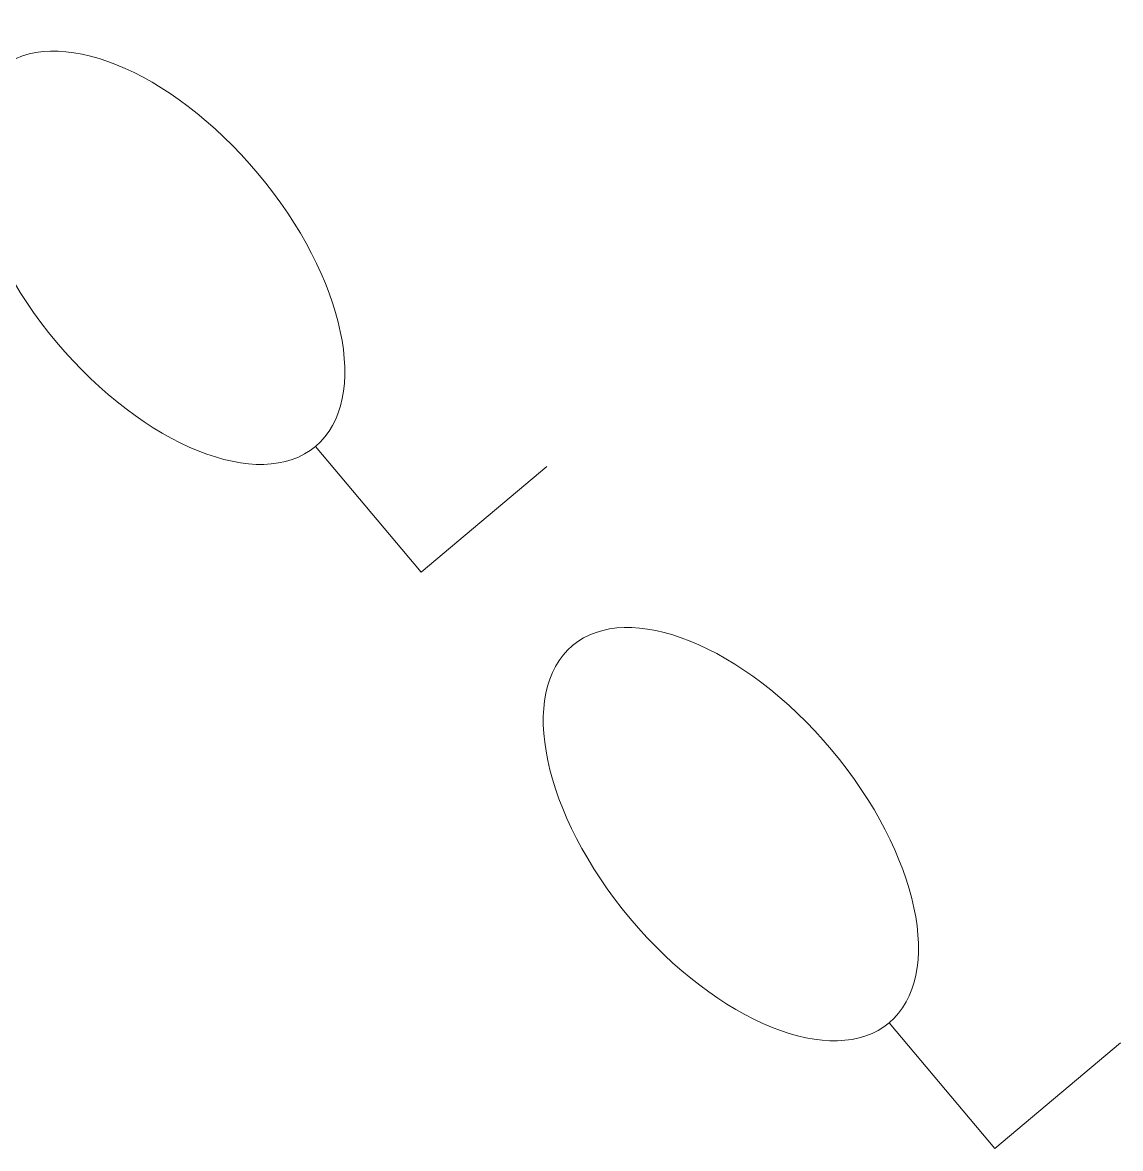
# Model space of a CAD drawing. Header units: metres. Extents: x -10443 to -4073, y -33280 to -26846.
# Drawn here: x -7334.626 to -7331.282, y -29209.704 to -29206.275 of the extents above; entities that cross this region are included whole.
import ezdxf

# ---------------------------------------------------------------- set-up
doc = ezdxf.new("R2010")
doc.units = ezdxf.units.M
doc.header["$MEASUREMENT"] = 0
doc.linetypes.add('CONTINUOUS_1', pattern=[0])
doc.linetypes.add('CONTINUOUS_2', pattern=[0])
doc.layers.add('木', color=254, linetype='CONTINUOUS_2', lineweight=18)

msp = doc.modelspace()

# ---------------------------------------------------------------- linework, layer by layer
at = {"layer": '木', "linetype": 'CONTINUOUS_1', "lineweight": 18}
for p, q in [((-7333.412, -29207.9486), (-7333.7334, -29207.5656)), ((-7333.029, -29207.6272), (-7333.412, -29207.9486)), ((-7331.6651, -29209.7045), (-7331.9865, -29209.3215)), ((-7331.2821, -29209.3831), (-7331.6651, -29209.7045))]:
    msp.add_line(p, q, dxfattribs=at)
for centre in [(-7334.2155, -29206.9911), (-7332.4686, -29208.7469)]:
    msp.add_ellipse(centre, major_axis=(-0.4821, 0.5745), ratio=0.533333, dxfattribs=at)

doc.saveas('drawing.dxf')
